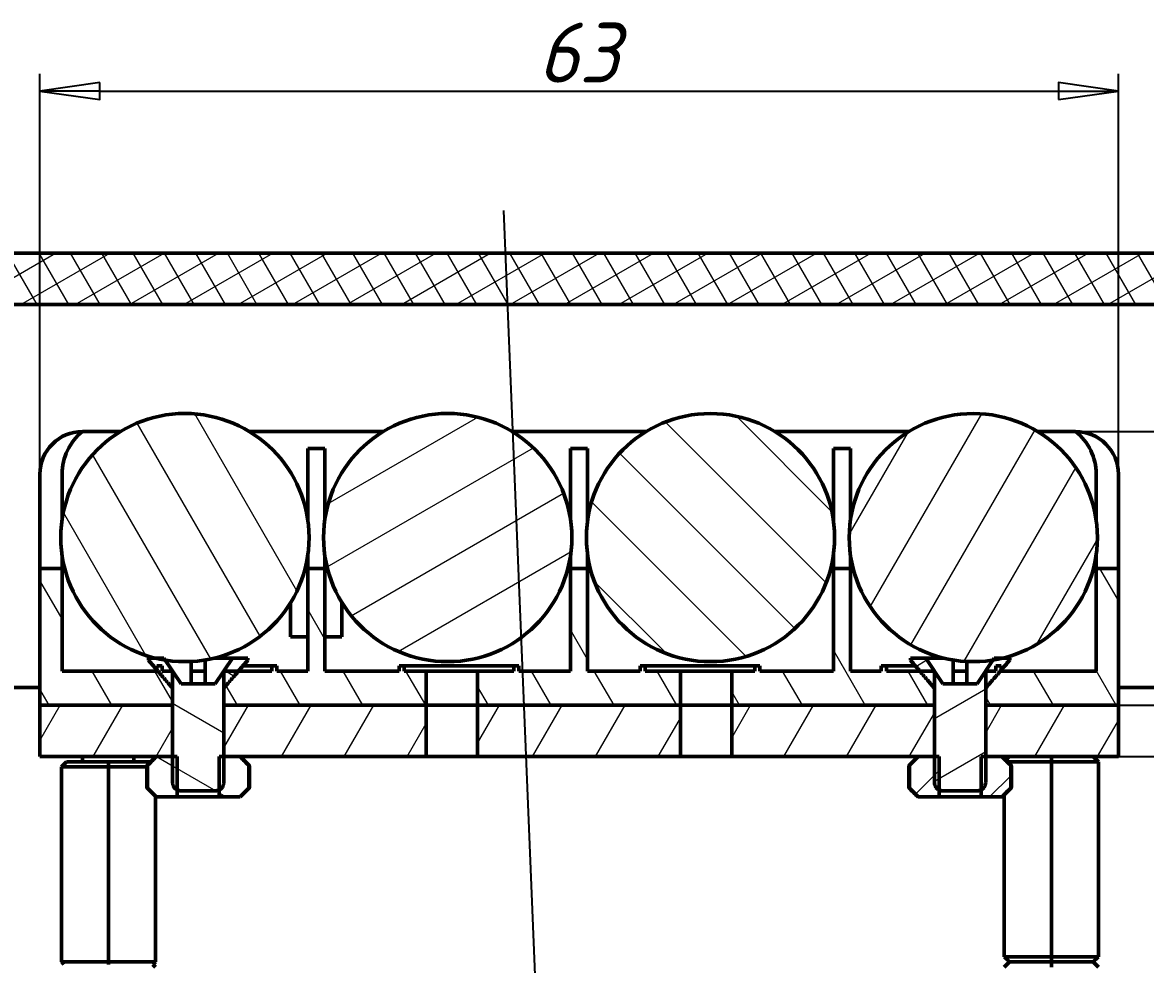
# Model space of a CAD drawing. Header units: millimetres. Extents: x 0 to 841, y 0 to 594.
# Drawn here: x 177.8 to 243.4, y 449 to 504 of the extents above; entities that cross this region are included whole.
import ezdxf

# ---------------------------------------------------------------- set-up
doc = ezdxf.new("R2010")
doc.units = ezdxf.units.MM
for name, color, linetype, lineweight in [('Видимый контур (ГОСТ)', 7, 'Continuous', 50), ('Осевая линия (ГОСТ)', 7, 'Continuous', 25), ('Размер (ГОСТ)', 7, 'Continuous', 25), ('Штриховка (ГОСТ)', 7, 'Continuous', 18)]:
    doc.layers.add(name, color=color, linetype=linetype, lineweight=lineweight)
doc.styles.add('Обычный текст (ГОСТ)', font='GOST Common Italic.ttf')
doc.dimstyles.new('Обычный (ГОСТ)', dxfattribs={"dimtxt": 3.5, "dimasz": 3.5, "dimexe": 1, "dimexo": 0, "dimgap": 0.5, "dimtad": 1, "dimrnd": 1e-08, "dimtxsty": 'Обычный текст (ГОСТ)', "dimblk": 'Filled-1', "dimcen": 0.09, "dimdle": 15, "dimclrd": 256, "dimclre": 256, "dimclrt": 256, "dimazin": 2, "dimtfac": 0.714286, "dimtdec": 3, "dimtmove": 0, "dimatfit": 3, "dimfxl": 1, "dimtolj": 1, "dimlwd": 25, "dimlwe": 25, "dimarcsym": 0})
pattern_1 = [(150.00025, (0, 0), (-1.587488, -2.749637), [])]
pattern_2 = [(60, (0, 0), (-2.74963, 1.587501), [])]
pattern_3 = [(120.0002, (0, 0), (-2.749626, -1.587508), [])]
pattern_4 = [(30, (0, 0), (-1.587501, 2.74963), [])]

# ---------------------------------------------------------------- blocks, each defined once
blk = doc.blocks.new('Filled-1')
at = {"color": 0}
for p, q in [((0, 0), (-1, 0.143)), ((-1, 0.143), (-1, -0.143)), ((-1, 0), (0, 0)), ((-1, -0.143), (0, 0))]:
    blk.add_line(p, q, dxfattribs=at)
at = {"color": 0, "flags": 128}
blk.add_lwpolyline([(-1, -0.143), (0, 0), (-1, 0.143), (-1, -0.143)], dxfattribs=at)
at = {"color": 0}
blk.add_solid([(-1, -0.143), (0, 0), (-1, 0.143), (-1, -0.143)], dxfattribs=at)
blk = doc.blocks.new('*D16')
at = {"layer": 'Defpoints', "color": 0, "linetype": 'Continuous', "transparency": 16777216}
for p in [(241.777, 461.107), (239.308, 437.107), (317.75, 437.107)]:
    blk.add_point(p, dxfattribs=at)
at = {"layer": 'Размер (ГОСТ)', "linetype": 'Continuous', "lineweight": 25, "transparency": 16777216}
for p, q in [((241.777, 461.107), (318.75, 461.107)), ((317.75, 457.607), (317.75, 440.607)), ((239.308, 437.107), (318.75, 437.107))]:
    blk.add_line(p, q, dxfattribs=at)
at = {"layer": 'Размер (ГОСТ)', "linetype": 'Continuous', "lineweight": 25, "transparency": 16777216, "xscale": 3.5, "yscale": 3.5, "zscale": 3.5}
for p, rotation in [((317.75, 461.107), 90), ((317.75, 437.107), 270)]:
    blk.add_blockref('Filled-1', p, dxfattribs=dict(at, rotation=rotation))
at = {"layer": 'Размер (ГОСТ)', "linetype": 'Continuous', "lineweight": 25, "transparency": 16777216, "insert": (313.75, 446.663), "char_height": 3.5, "attachment_point": 1, "rotation": 90, "style": 'Обычный текст (ГОСТ)'}
blk.add_mtext('\\A1;24', dxfattribs=at)
blk = doc.blocks.new('*D17')
at = {"layer": 'Defpoints', "color": 0, "linetype": 'Continuous', "transparency": 16777216}
for p in [(239.277, 480.107), (317.75, 480.107), (241.777, 464.107)]:
    blk.add_point(p, dxfattribs=at)
at = {"layer": 'Размер (ГОСТ)', "linetype": 'Continuous', "lineweight": 25, "transparency": 16777216}
for p, q in [((239.277, 480.107), (318.75, 480.107)), ((317.75, 467.607), (317.75, 476.607)), ((241.777, 464.107), (318.75, 464.107))]:
    blk.add_line(p, q, dxfattribs=at)
at = {"layer": 'Размер (ГОСТ)', "linetype": 'Continuous', "lineweight": 25, "transparency": 16777216, "xscale": 3.5, "yscale": 3.5, "zscale": 3.5}
for p, rotation in [((317.75, 480.107), 90), ((317.75, 464.107), 270)]:
    blk.add_blockref('Filled-1', p, dxfattribs=dict(at, rotation=rotation))
at = {"layer": 'Размер (ГОСТ)', "linetype": 'Continuous', "lineweight": 25, "transparency": 16777216, "insert": (313.75, 470.386), "char_height": 3.5, "attachment_point": 1, "rotation": 90, "style": 'Обычный текст (ГОСТ)'}
blk.add_mtext('\\A1;16', dxfattribs=at)
blk = doc.blocks.new('*D18')
at = {"layer": 'Defpoints', "color": 0, "linetype": 'Continuous', "transparency": 16777216}
for p in [(241.777, 464.107), (241.777, 461.107), (317.75, 461.107)]:
    blk.add_point(p, dxfattribs=at)
at = {"layer": 'Размер (ГОСТ)', "linetype": 'Continuous', "lineweight": 25, "transparency": 16777216}
for p, q in [((317.75, 467.607), (317.75, 471.107)), ((241.777, 464.107), (318.75, 464.107)), ((317.75, 464.107), (317.75, 461.107)), ((241.777, 461.107), (318.75, 461.107)), ((317.75, 457.607), (317.75, 454.107))]:
    blk.add_line(p, q, dxfattribs=at)
at = {"layer": 'Размер (ГОСТ)', "linetype": 'Continuous', "lineweight": 25, "transparency": 16777216, "xscale": 3.5, "yscale": 3.5, "zscale": 3.5}
for p, rotation in [((317.75, 464.107), 270), ((317.75, 461.107), 90)]:
    blk.add_blockref('Filled-1', p, dxfattribs=dict(at, rotation=rotation))
at = {"layer": 'Размер (ГОСТ)', "linetype": 'Continuous', "lineweight": 25, "transparency": 16777216, "insert": (313.75, 461.366), "char_height": 3.5, "attachment_point": 1, "rotation": 90, "style": 'Обычный текст (ГОСТ)'}
blk.add_mtext('\\A1;3', dxfattribs=at)
blk = doc.blocks.new('*D19')
at = {"layer": 'Defpoints', "color": 0, "linetype": 'Continuous', "transparency": 16777216}
for p in [(241.777, 499.998), (178.777, 477.607), (241.777, 477.607)]:
    blk.add_point(p, dxfattribs=at)
at = {"layer": 'Размер (ГОСТ)', "linetype": 'Continuous', "lineweight": 25, "transparency": 16777216}
for p, q in [((178.777, 477.607), (178.777, 500.998)), ((241.777, 477.607), (241.777, 500.998)), ((182.277, 499.998), (238.277, 499.998))]:
    blk.add_line(p, q, dxfattribs=at)
at = {"layer": 'Размер (ГОСТ)', "linetype": 'Continuous', "lineweight": 25, "transparency": 16777216, "xscale": 3.5, "yscale": 3.5, "zscale": 3.5, "rotation": 180}
blk.add_blockref('Filled-1', (178.777, 499.998), dxfattribs=at)
at = {"layer": 'Размер (ГОСТ)', "linetype": 'Continuous', "lineweight": 25, "transparency": 16777216, "xscale": 3.5, "yscale": 3.5, "zscale": 3.5}
blk.add_blockref('Filled-1', (241.777, 499.998), dxfattribs=at)
at = {"layer": 'Размер (ГОСТ)', "linetype": 'Continuous', "lineweight": 25, "transparency": 16777216, "insert": (207.848, 503.998), "char_height": 3.5, "attachment_point": 1, "style": 'Обычный текст (ГОСТ)'}
blk.add_mtext('\\A1;63', dxfattribs=at)

msp = doc.modelspace()

# ---------------------------------------------------------------- hatches: boundary and pattern name
at = {"layer": 'Штриховка (ГОСТ)'}
h = msp.add_hatch(dxfattribs=at)
h.set_pattern_fill('ANSI31', color=256, scale=12.7, angle=75.00018, style=0, double=1)
h.set_pattern_definition([(120.00018, (0, 0), (-1.374813, -0.793754), [])])
edge = h.paths.add_edge_path()
edge.add_line((261.634, 487.528), (261.634, 490.528))
edge.add_line((261.634, 490.528), (150.297, 490.528))
edge.add_ellipse((150.297, 485.528), major_axis=(0, 5), ratio=1, start_angle=0, end_angle=90)
edge.add_line((145.297, 485.528), (145.297, 463.638))
edge.add_line((145.297, 463.638), (145.297, 463.528))
edge.add_line((145.297, 463.528), (146.797, 463.528))
edge.add_line((146.797, 463.528), (146.797, 465.028))
edge.add_line((146.797, 465.028), (148.236, 465.028))
edge.add_line((148.236, 465.028), (148.297, 465.028))
edge.add_line((148.297, 465.028), (148.297, 487.528))
edge.add_line((148.297, 487.528), (261.634, 487.528))
edge = h.paths.add_edge_path()
edge.add_line((269.797, 490.528), (270.297, 490.528))
edge.add_ellipse((270.297, 485.528), major_axis=(5, 0), ratio=1, start_angle=86.02297, end_angle=90, ccw=False)
edge.add_ellipse((270.297, 485.528), major_axis=(4.988, -0.347), ratio=1, start_angle=3.97703, end_angle=90, ccw=False)
edge.add_line((275.297, 485.528), (275.297, 463.528))
edge.add_line((275.297, 463.528), (275.234, 463.528))
edge.add_line((275.234, 463.528), (273.797, 463.528))
edge.add_line((273.797, 463.528), (273.797, 463.638))
edge.add_line((273.797, 463.638), (273.797, 465.028))
edge.add_line((273.797, 465.028), (273.734, 465.028))
edge.add_line((273.734, 465.028), (271.797, 465.028))
edge.add_line((271.797, 465.028), (271.797, 465.138))
edge.add_line((271.797, 465.138), (271.797, 487.528))
edge.add_line((271.797, 487.528), (270.795, 487.528))
edge.add_line((270.795, 487.528), (269.802, 487.528))
edge.add_line((269.802, 487.528), (269.797, 487.528))
edge.add_line((269.797, 487.528), (269.797, 489.528))
edge.add_line((269.797, 489.528), (269.797, 490.528))
edge.add_line((269.797, 490.528), (269.797, 490.528))
edge.add_line((269.797, 490.528), (269.797, 490.528))
h.paths.add_polyline_path([(261.634, 487.528), (261.634, 490.528), (265.94, 490.528), (266.797, 490.528), (266.797, 490.528), (266.797, 490.528), (266.797, 489.528), (266.797, 487.528), (266.667, 487.528), (265.674, 487.528), (264.797, 487.528), (264.797, 465.028), (264.734, 465.028), (263.297, 465.028), (263.297, 465.138), (263.297, 487.528)])
h = msp.add_hatch(dxfattribs=at)
h.set_pattern_fill('ANSI31', color=256, scale=12.7, angle=165.00018, style=0, double=1)
h.set_pattern_definition([(210.00018, (0, 0), (0.793754, -1.374813), [])])
edge = h.paths.add_edge_path()
edge.add_line((261.634, 487.528), (261.634, 490.528))
edge.add_line((261.634, 490.528), (150.297, 490.528))
edge.add_ellipse((150.297, 485.528), major_axis=(0, 5), ratio=1, start_angle=0, end_angle=90)
edge.add_line((145.297, 485.528), (145.297, 463.638))
edge.add_line((145.297, 463.638), (145.297, 463.528))
edge.add_line((145.297, 463.528), (146.797, 463.528))
edge.add_line((146.797, 463.528), (146.797, 465.028))
edge.add_line((146.797, 465.028), (148.236, 465.028))
edge.add_line((148.236, 465.028), (148.297, 465.028))
edge.add_line((148.297, 465.028), (148.297, 487.528))
edge.add_line((148.297, 487.528), (261.634, 487.528))
edge = h.paths.add_edge_path()
edge.add_line((269.797, 490.528), (270.297, 490.528))
edge.add_ellipse((270.297, 485.528), major_axis=(5, 0), ratio=1, start_angle=86.02297, end_angle=90, ccw=False)
edge.add_ellipse((270.297, 485.528), major_axis=(4.988, -0.347), ratio=1, start_angle=3.97703, end_angle=90, ccw=False)
edge.add_line((275.297, 485.528), (275.297, 463.528))
edge.add_line((275.297, 463.528), (275.234, 463.528))
edge.add_line((275.234, 463.528), (273.797, 463.528))
edge.add_line((273.797, 463.528), (273.797, 463.638))
edge.add_line((273.797, 463.638), (273.797, 465.028))
edge.add_line((273.797, 465.028), (273.734, 465.028))
edge.add_line((273.734, 465.028), (271.797, 465.028))
edge.add_line((271.797, 465.028), (271.797, 465.138))
edge.add_line((271.797, 465.138), (271.797, 487.528))
edge.add_line((271.797, 487.528), (270.795, 487.528))
edge.add_line((270.795, 487.528), (269.802, 487.528))
edge.add_line((269.802, 487.528), (269.797, 487.528))
edge.add_line((269.797, 487.528), (269.797, 489.528))
edge.add_line((269.797, 489.528), (269.797, 490.528))
edge.add_line((269.797, 490.528), (269.797, 490.528))
edge.add_line((269.797, 490.528), (269.797, 490.528))
h.paths.add_polyline_path([(261.634, 487.528), (261.634, 490.528), (265.94, 490.528), (266.797, 490.528), (266.797, 490.528), (266.797, 490.528), (266.797, 489.528), (266.797, 487.528), (266.667, 487.528), (265.674, 487.528), (264.797, 487.528), (264.797, 465.028), (264.734, 465.028), (263.297, 465.028), (263.297, 465.138), (263.297, 487.528)])
h = msp.add_hatch(dxfattribs=at)
h.set_pattern_fill('ANSI31', color=256, scale=25.4, angle=75.00018, style=0)
h.set_pattern_definition(pattern_3)
edge = h.paths.add_edge_path()
edge.add_ellipse((187.252, 473.907), major_axis=(-7.05, 1.693), ratio=1, start_angle=103.50569, end_angle=450)
edge.add_ellipse((187.252, 473.907), major_axis=(-1.153, -7.158), ratio=1, start_angle=355.64255, end_angle=360)
edge.add_ellipse((187.252, 473.907), major_axis=(-7.25, 0), ratio=1, start_angle=80.85176, end_angle=90)
h = msp.add_hatch(dxfattribs=at)
h.set_pattern_fill('ANSI31', color=256, scale=25.4, angle=-14.99998, style=0)
h.set_pattern_definition(pattern_4)
edge = h.paths.add_edge_path()
edge.add_ellipse((202.602, 473.907), major_axis=(0, 7.25), ratio=1, start_angle=0, end_angle=360)
h = msp.add_hatch(dxfattribs=at)
h.set_pattern_fill('ANSI31', color=256, scale=25.4, angle=90.00021, style=0)
h.set_pattern_definition([(135.0002, (0, 0), (-2.245056, -2.245072), [])])
edge = h.paths.add_edge_path()
edge.add_ellipse((217.952, 473.907), major_axis=(0, -7.25), ratio=1, start_angle=0, end_angle=360)
h = msp.add_hatch(dxfattribs=at)
h.set_pattern_fill('ANSI31', color=256, scale=25.4, angle=14.99998, style=0)
h.set_pattern_definition(pattern_2)
edge = h.paths.add_edge_path()
edge.add_ellipse((233.302, 473.907), major_axis=(-7.158, -1.153), ratio=1, start_angle=260.85176, end_angle=450)
edge.add_ellipse((233.302, 473.907), major_axis=(-7.05, -1.693), ratio=1, start_angle=85.64255, end_angle=90)
edge.add_ellipse((233.302, 473.907), major_axis=(7.25, 0), ratio=1, start_angle=283.50569, end_angle=450)
h = msp.add_hatch(dxfattribs=at)
h.set_pattern_fill('ANSI31', color=256, scale=25.4, angle=75.00018, style=0)
h.set_pattern_definition(pattern_3)
h.paths.add_polyline_path([(234.928, 466.107), (240.477, 466.107), (240.477, 472.107), (241.777, 472.107), (241.777, 464.107), (234.025, 464.107), (234.025, 464.107), (234.025, 465.107), (234.025, 466.104), (234.025, 466.107), (234.027, 466.107), (234.628, 466.107), (234.628, 466.407), (234.928, 466.407), (234.928, 466.159)])
h.paths.add_polyline_path([(180.077, 466.107), (185.622, 466.107), (185.622, 466.163), (185.622, 466.407), (185.922, 466.407), (185.922, 466.107), (186.527, 466.107), (186.529, 466.107), (186.529, 466.104), (186.529, 465.107), (186.529, 464.107), (183.377, 464.107), (182.177, 464.107), (178.777, 464.107), (178.777, 464.107), (178.777, 472.107), (180.077, 472.107)])
h.paths.add_polyline_path([(194.427, 472.107), (195.427, 472.107), (195.427, 466.107), (199.763, 466.107), (199.763, 466.407), (200.063, 466.407), (200.063, 466.107), (201.35, 466.107), (201.35, 464.107), (189.525, 464.107), (189.525, 465.107), (189.525, 466.104), (189.525, 466.107), (189.527, 466.107), (190.383, 466.107), (192.322, 466.107), (192.322, 466.407), (192.622, 466.407), (192.622, 466.107), (194.427, 466.107)])
h.paths.add_polyline_path([(210.777, 472.107), (210.777, 466.107), (213.835, 466.107), (213.835, 466.407), (214.135, 466.407), (214.135, 466.107), (216.195, 466.107), (216.195, 464.107), (204.347, 464.107), (204.347, 464.107), (204.347, 466.107), (206.463, 466.107), (206.463, 466.407), (206.763, 466.407), (206.763, 466.107), (209.777, 466.107), (209.777, 472.107)])
h.paths.add_polyline_path([(220.835, 466.107), (225.127, 466.107), (225.127, 472.107), (226.127, 472.107), (226.127, 466.107), (227.928, 466.107), (227.928, 466.407), (228.228, 466.407), (228.228, 466.107), (230.171, 466.107), (231.027, 466.107), (231.029, 466.107), (231.029, 466.104), (231.029, 465.107), (231.029, 464.107), (219.192, 464.107), (219.192, 464.107), (219.192, 466.107), (220.535, 466.107), (220.535, 466.407), (220.835, 466.407)])
h = msp.add_hatch(dxfattribs=at)
h.set_pattern_fill('ANSI31', color=256, scale=25.4, angle=105.00025, style=0)
h.set_pattern_definition(pattern_1)
edge = h.paths.add_edge_path()
edge.add_line((189.024, 459.107), (187.03, 459.107))
edge.add_spline(control_points=[(187.03, 459.107), (186.968, 459.107), (186.895, 459.121), (186.825, 459.15), (186.812, 459.156), (186.8, 459.163)], knot_values=[-0.074116, -0.074116, -0.074116, -0.074116, -0.05555, -0.05555, -0.051489, -0.051489, -0.051489, -0.051489], degree=3, periodic=0)
edge.add_spline(control_points=[(186.8, 459.163), (186.754, 459.186), (186.709, 459.219), (186.632, 459.297), (186.59, 459.358), (186.543, 459.472), (186.529, 459.545), (186.529, 459.607)], knot_values=[-0.051489, -0.051489, -0.051489, -0.051489, -0.037017, -0.037017, -0.018503, -0.018503, 0, 0, 0, 0], degree=3, periodic=0)
edge.add_line((186.529, 459.607), (186.529, 461.107))
edge.add_line((186.529, 461.107), (186.529, 464.107))
edge.add_line((186.529, 464.107), (186.529, 465.107))
edge.add_spline(control_points=[(186.529, 465.107), (186.181, 465.512), (185.622, 466.163)], knot_values=[0, 0, 0, 0.154566, 0.154566, 0.154566], weights=[1, 1.039429, 1.022213], degree=2, periodic=0)
edge.add_line((185.622, 466.163), (185.128, 466.74))
edge.add_line((185.128, 466.74), (185.128, 466.857))
edge.add_line((185.128, 466.857), (185.559, 466.857))
edge.add_line((185.559, 466.857), (186.027, 466.857))
edge.add_line((186.027, 466.857), (186.099, 466.748))
edge.add_line((186.099, 466.748), (186.527, 466.107))
edge.add_line((186.527, 466.107), (186.529, 466.104))
edge.add_line((186.529, 466.104), (187.027, 465.357))
edge.add_line((187.027, 465.357), (189.027, 465.357))
edge.add_line((189.027, 465.357), (189.525, 466.104))
edge.add_line((189.525, 466.104), (189.527, 466.107))
edge.add_line((189.527, 466.107), (190.027, 466.857))
edge.add_line((190.027, 466.857), (190.926, 466.857))
edge.add_line((190.926, 466.857), (190.926, 466.74))
edge.add_line((190.926, 466.74), (190.383, 466.107))
edge.add_spline(control_points=[(190.383, 466.107), (189.859, 465.495), (189.525, 465.107)], knot_values=[0.067321, 0.067321, 0.067321, 0.215177, 0.215177, 0.215177], weights=[1.023601, 1.037717, 1], degree=2, periodic=0)
edge.add_line((189.525, 465.107), (189.525, 464.107))
edge.add_line((189.525, 464.107), (189.525, 461.107))
edge.add_line((189.525, 461.107), (189.525, 459.607))
edge.add_spline(control_points=[(189.525, 459.607), (189.525, 459.545), (189.511, 459.472), (189.464, 459.358), (189.422, 459.297), (189.345, 459.219), (189.3, 459.186), (189.254, 459.163)], knot_values=[0, 0, 0, 0, 0.018503, 0.018503, 0.037017, 0.037017, 0.051489, 0.051489, 0.051489, 0.051489], degree=3, periodic=0)
edge.add_spline(control_points=[(189.254, 459.163), (189.242, 459.156), (189.229, 459.15), (189.159, 459.121), (189.086, 459.107), (189.024, 459.107)], knot_values=[0.051489, 0.051489, 0.051489, 0.051489, 0.05555, 0.05555, 0.074116, 0.074116, 0.074116, 0.074116], degree=3, periodic=0)
h = msp.add_hatch(dxfattribs=at)
h.set_pattern_fill('ANSI31', color=256, scale=25.4, angle=-14.99998, style=0)
h.set_pattern_definition(pattern_4)
edge = h.paths.add_edge_path()
edge.add_line((233.524, 459.107), (231.53, 459.107))
edge.add_spline(control_points=[(231.53, 459.107), (231.468, 459.107), (231.395, 459.121), (231.325, 459.15), (231.312, 459.156), (231.3, 459.163)], knot_values=[-0.074116, -0.074116, -0.074116, -0.074116, -0.05555, -0.05555, -0.051502, -0.051502, -0.051502, -0.051502], degree=3, periodic=0)
edge.add_spline(control_points=[(231.3, 459.163), (231.254, 459.186), (231.209, 459.219), (231.131, 459.297), (231.09, 459.358), (231.043, 459.472), (231.029, 459.545), (231.029, 459.607)], knot_values=[-0.051502, -0.051502, -0.051502, -0.051502, -0.037017, -0.037017, -0.018503, -0.018503, 0, 0, 0, 0], degree=3, periodic=0)
edge.add_line((231.029, 459.607), (231.029, 461.107))
edge.add_line((231.029, 461.107), (231.029, 464.107))
edge.add_line((231.029, 464.107), (231.029, 465.107))
edge.add_spline(control_points=[(231.029, 465.107), (230.695, 465.495), (230.171, 466.107)], knot_values=[0, 0, 0, 0.147856, 0.147856, 0.147856], weights=[1, 1.037717, 1.023601], degree=2, periodic=0)
edge.add_line((230.171, 466.107), (229.628, 466.74))
edge.add_line((229.628, 466.74), (229.628, 466.857))
edge.add_line((229.628, 466.857), (230.527, 466.857))
edge.add_line((230.527, 466.857), (231.027, 466.107))
edge.add_line((231.027, 466.107), (231.029, 466.104))
edge.add_line((231.029, 466.104), (231.527, 465.357))
edge.add_line((231.527, 465.357), (233.527, 465.357))
edge.add_line((233.527, 465.357), (234.021, 466.097))
edge.add_line((234.021, 466.097), (234.023, 466.101))
edge.add_line((234.023, 466.101), (234.455, 466.748))
edge.add_line((234.455, 466.748), (234.527, 466.857))
edge.add_line((234.527, 466.857), (234.995, 466.857))
edge.add_line((234.995, 466.857), (235.426, 466.857))
edge.add_line((235.426, 466.857), (235.426, 466.74))
edge.add_line((235.426, 466.74), (234.928, 466.159))
edge.add_spline(control_points=[(234.928, 466.159), (234.372, 465.511), (234.025, 465.107)], knot_values=[0.061157, 0.061157, 0.061157, 0.215177, 0.215177, 0.215177], weights=[1.022333, 1.03929, 1], degree=2, periodic=0)
edge.add_line((234.025, 465.107), (234.025, 464.107))
edge.add_line((234.025, 464.107), (234.025, 461.107))
edge.add_line((234.025, 461.107), (234.025, 459.607))
edge.add_spline(control_points=[(234.025, 459.607), (234.025, 459.545), (234.011, 459.472), (233.963, 459.358), (233.922, 459.297), (233.845, 459.219), (233.8, 459.187), (233.754, 459.163)], knot_values=[0, 0, 0, 0, 0.018503, 0.018503, 0.037017, 0.037017, 0.051475, 0.051475, 0.051475, 0.051475], degree=3, periodic=0)
edge.add_spline(control_points=[(233.754, 459.163), (233.742, 459.156), (233.729, 459.15), (233.659, 459.121), (233.586, 459.107), (233.524, 459.107)], knot_values=[0.051475, 0.051475, 0.051475, 0.051475, 0.05555, 0.05555, 0.074116, 0.074116, 0.074116, 0.074116], degree=3, periodic=0)
h = msp.add_hatch(dxfattribs=at)
h.set_pattern_fill('ANSI31', color=256, scale=25.4, angle=14.99998, style=0)
h.set_pattern_definition(pattern_2)
h.paths.add_polyline_path([(201.35, 464.107), (201.35, 461.107), (190.479, 461.107), (189.525, 461.107), (189.525, 464.107), (201.35, 464.107)])
h.paths.add_polyline_path([(216.195, 464.107), (216.195, 461.107), (204.347, 461.107), (204.347, 464.107), (216.195, 464.107)])
h.paths.add_polyline_path([(231.029, 464.107), (231.029, 461.107), (231.029, 461.107), (230.075, 461.107), (219.192, 461.107), (219.192, 464.107), (231.029, 464.107)])
h.paths.add_polyline_path([(241.777, 464.107), (241.777, 461.107), (234.979, 461.107), (234.025, 461.107), (234.025, 464.107), (241.777, 464.107)])
h.paths.add_polyline_path([(178.777, 461.107), (178.777, 464.107), (182.177, 464.107), (183.377, 464.107), (186.529, 464.107), (186.529, 461.107), (185.575, 461.107)])
h = msp.add_hatch(dxfattribs=at)
h.set_pattern_fill('ANSI31', color=256, scale=25.4, angle=105.00025, style=0)
h.set_pattern_definition(pattern_1)
h.paths.add_polyline_path([(186.8, 458.757), (185.575, 458.757), (185.069, 459.263), (185.069, 460.601), (185.575, 461.107), (186.529, 461.107), (186.8, 461.107), (186.8, 459.607), (186.8, 459.162)])
h.paths.add_polyline_path([(190.985, 459.263), (190.479, 458.757), (189.254, 458.757), (189.254, 459.162), (189.254, 459.607), (189.254, 461.107), (189.525, 461.107), (190.479, 461.107), (190.985, 460.601)])
h = msp.add_hatch(dxfattribs=at)
h.set_pattern_fill('ANSI31', color=256, scale=25.4, style=0)
h.set_pattern_definition([(45, (0, 0), (-2.245064, 2.245064), [])])
h.paths.add_polyline_path([(234.025, 461.107), (234.979, 461.107), (235.485, 460.601), (235.485, 459.263), (234.979, 458.757), (233.754, 458.757), (233.754, 459.162), (233.754, 459.607), (233.754, 461.107), (234.025, 461.107)])
h.paths.add_polyline_path([(229.569, 460.601), (230.075, 461.107), (231.029, 461.107), (231.029, 461.107), (231.3, 461.107), (231.3, 459.607), (231.3, 459.162), (231.3, 458.757), (230.075, 458.757), (229.569, 459.263)])

# ---------------------------------------------------------------- linework, layer by layer
at = {"layer": 'Видимый контур (ГОСТ)'}
for p, q in [((150.297, 490.528), (261.634, 490.528)), ((261.634, 487.528), (148.297, 487.528)), ((183.493, 480.107), (181.277, 480.107)), ((198.843, 480.107), (191.011, 480.107)), ((214.193, 480.107), (206.361, 480.107)), ((229.543, 480.107), (221.711, 480.107)), ((239.277, 480.107), (237.061, 480.107)), ((194.427, 474.95), (194.427, 479.107)), ((194.427, 479.107), (195.427, 479.107)), ((195.427, 479.107), (195.427, 474.95)), ((209.777, 474.95), (209.777, 479.107)), ((209.777, 479.107), (210.777, 479.107)), ((210.777, 479.107), (210.777, 474.95)), ((225.127, 479.107), (226.127, 479.107)), ((225.127, 474.95), (225.127, 479.107)), ((226.127, 479.107), (226.127, 474.95)), ((178.777, 472.107), (178.777, 477.607)), ((180.077, 474.95), (180.077, 477.62)), ((240.477, 474.95), (240.477, 477.62)), ((241.777, 477.607), (241.777, 472.107)), ((194.402, 475.107), (194.427, 475.107)), ((195.427, 475.107), (195.451, 475.107)), ((180.077, 472.107), (180.077, 472.863)), ((194.427, 472.107), (194.427, 472.863)), ((195.427, 472.863), (195.427, 472.107)), ((209.777, 472.107), (209.777, 472.863)), ((210.777, 472.863), (210.777, 472.107)), ((225.127, 472.107), (225.127, 472.863)), ((226.127, 472.863), (226.127, 472.107)), ((240.477, 472.107), (240.477, 472.863)), ((178.777, 472.107), (180.077, 472.107)), ((178.777, 464.107), (178.777, 472.107)), ((180.077, 472.107), (180.077, 466.107)), ((194.427, 472.107), (195.427, 472.107)), ((194.427, 466.107), (194.427, 472.107)), ((195.427, 472.107), (195.427, 466.107)), ((209.777, 472.107), (210.777, 472.107)), ((209.777, 466.107), (209.777, 472.107)), ((210.777, 472.107), (210.777, 466.107)), ((225.127, 472.107), (226.127, 472.107)), ((225.127, 466.107), (225.127, 472.107)), ((226.127, 472.107), (226.127, 466.107)), ((240.477, 472.107), (241.777, 472.107)), ((240.477, 466.107), (240.477, 472.107)), ((241.777, 472.107), (241.777, 464.107)), ((193.427, 468.107), (193.427, 470.107)), ((196.427, 470.107), (196.427, 468.107)), ((194.427, 468.107), (193.427, 468.107)), ((196.427, 468.107), (195.427, 468.107)), ((185.128, 466.857), (185.127, 466.857)), ((185.127, 466.857), (185.127, 466.74)), ((185.127, 466.74), (185.128, 466.74)), ((185.622, 466.162), (185.127, 466.74)), ((185.128, 466.857), (186.027, 466.857)), ((185.128, 466.74), (185.128, 466.857)), ((186.027, 466.857), (187.027, 465.357)), ((187.627, 465.357), (187.627, 466.666)), ((188.427, 466.752), (188.427, 465.357)), ((188.945, 466.857), (190.027, 466.857)), ((189.027, 465.357), (190.027, 466.857)), ((190.027, 466.857), (190.926, 466.857)), ((190.384, 466.107), (190.927, 466.74)), ((190.926, 466.857), (190.926, 466.74)), ((190.927, 466.857), (190.926, 466.857)), ((190.926, 466.74), (190.927, 466.74)), ((190.927, 466.857), (190.927, 466.74)), ((229.628, 466.857), (229.627, 466.857)), ((229.627, 466.857), (229.627, 466.74)), ((229.627, 466.74), (229.628, 466.74)), ((230.17, 466.107), (229.627, 466.74)), ((229.628, 466.857), (230.527, 466.857)), ((229.628, 466.74), (229.628, 466.857)), ((230.527, 466.857), (231.527, 465.357)), ((230.527, 466.857), (231.609, 466.857)), ((232.127, 465.357), (232.127, 466.752)), ((232.927, 466.666), (232.927, 465.357)), ((233.527, 465.357), (234.527, 466.857)), ((234.527, 466.857), (235.426, 466.857)), ((234.928, 466.157), (235.427, 466.74)), ((235.426, 466.857), (235.426, 466.74)), ((235.427, 466.857), (235.426, 466.857)), ((235.426, 466.74), (235.427, 466.74)), ((235.427, 466.857), (235.427, 466.74)), ((180.077, 466.107), (185.622, 466.107)), ((185.622, 466.407), (185.922, 466.407)), ((185.622, 466.107), (185.622, 466.407)), ((185.922, 466.407), (185.922, 466.107)), ((185.922, 466.107), (186.529, 466.107)), ((186.529, 466.107), (186.529, 464.107)), ((186.529, 466.107), (186.581, 466.107)), ((187.627, 466.107), (188.427, 466.107)), ((189.473, 466.107), (189.525, 466.107)), ((189.525, 466.107), (192.322, 466.107)), ((189.525, 464.107), (189.525, 466.107)), ((190.641, 466.407), (192.322, 466.407)), ((192.322, 466.407), (192.622, 466.407)), ((192.322, 466.107), (192.322, 466.407)), ((192.622, 466.407), (192.622, 466.107)), ((192.622, 466.107), (194.427, 466.107)), ((195.427, 466.107), (199.763, 466.107)), ((199.763, 466.407), (200.063, 466.407)), ((199.763, 466.107), (199.763, 466.407)), ((200.063, 466.407), (200.063, 466.107)), ((200.063, 466.407), (206.463, 466.407)), ((200.063, 466.107), (201.35, 466.107)), ((201.35, 466.107), (201.35, 464.107)), ((201.35, 466.107), (204.347, 466.107)), ((204.347, 466.107), (206.463, 466.107)), ((204.347, 464.107), (204.347, 466.107)), ((206.463, 466.407), (206.763, 466.407)), ((206.463, 466.107), (206.463, 466.407)), ((206.763, 466.407), (206.763, 466.107)), ((206.763, 466.107), (209.777, 466.107)), ((210.777, 466.107), (213.835, 466.107)), ((213.835, 466.407), (214.135, 466.407)), ((213.835, 466.107), (213.835, 466.407)), ((214.135, 466.407), (214.135, 466.107)), ((214.135, 466.407), (220.535, 466.407)), ((214.135, 466.107), (216.195, 466.107)), ((216.195, 466.107), (216.195, 464.107)), ((216.195, 466.107), (219.192, 466.107)), ((219.192, 466.107), (220.535, 466.107)), ((219.192, 464.107), (219.192, 466.107)), ((220.535, 466.407), (220.835, 466.407)), ((220.535, 466.107), (220.535, 466.407)), ((220.835, 466.407), (220.835, 466.107)), ((220.835, 466.107), (225.127, 466.107)), ((226.127, 466.107), (227.928, 466.107)), ((227.928, 466.407), (228.228, 466.407)), ((227.928, 466.107), (227.928, 466.407)), ((228.228, 466.407), (228.228, 466.107)), ((228.228, 466.407), (229.913, 466.407)), ((228.228, 466.107), (231.029, 466.107)), ((231.029, 466.107), (231.029, 464.107)), ((231.029, 466.107), (231.081, 466.107)), ((232.127, 466.107), (232.927, 466.107)), ((233.973, 466.107), (234.025, 466.107)), ((234.025, 466.107), (234.628, 466.107)), ((234.025, 464.107), (234.025, 466.107)), ((234.628, 466.407), (234.928, 466.407)), ((234.628, 466.107), (234.628, 466.407)), ((234.928, 466.407), (234.928, 466.107)), ((234.928, 466.107), (240.477, 466.107)), ((157.297, 465.138), (178.777, 465.138)), ((186.529, 459.607), (186.529, 465.107)), ((187.027, 465.357), (189.027, 465.357)), ((189.525, 465.107), (189.525, 459.607)), ((231.029, 459.607), (231.029, 465.107)), ((231.527, 465.357), (233.527, 465.357)), ((234.025, 465.107), (234.025, 459.607)), ((241.777, 465.138), (263.234, 465.138)), ((178.777, 461.107), (178.777, 464.107)), ((178.777, 464.107), (186.529, 464.107)), ((186.529, 464.107), (178.777, 464.107)), ((186.529, 464.107), (186.529, 461.107)), ((189.525, 464.107), (201.35, 464.107)), ((189.525, 461.107), (189.525, 464.107)), ((201.35, 464.107), (189.525, 464.107)), ((201.35, 464.107), (201.35, 461.107)), ((201.35, 464.107), (202.848, 464.107)), ((204.347, 464.107), (202.848, 464.107)), ((204.347, 464.107), (216.195, 464.107)), ((204.347, 461.107), (204.347, 464.107)), ((216.195, 464.107), (204.347, 464.107)), ((216.195, 464.107), (216.195, 461.107)), ((216.195, 464.107), (217.694, 464.107)), ((219.192, 464.107), (217.694, 464.107)), ((219.192, 464.107), (231.029, 464.107)), ((219.192, 461.107), (219.192, 464.107)), ((231.029, 464.107), (219.192, 464.107)), ((231.029, 464.107), (231.029, 461.107)), ((234.025, 464.107), (241.777, 464.107)), ((234.025, 461.107), (234.025, 464.107)), ((241.777, 464.107), (234.025, 464.107)), ((241.777, 464.107), (241.777, 461.107)), ((186.529, 461.107), (178.777, 461.107)), ((180.038, 460.507), (180.338, 460.807)), ((180.038, 460.507), (182.788, 460.507)), ((180.038, 460.507), (180.038, 449.107)), ((182.788, 460.807), (180.338, 460.807)), ((181.277, 461.107), (181.277, 460.807)), ((185.238, 460.807), (182.788, 460.807)), ((182.788, 460.807), (182.788, 460.507)), ((182.788, 460.507), (185.027, 460.507)), ((182.788, 460.507), (182.788, 449.107)), ((184.277, 461.107), (184.277, 460.807)), ((185.574, 461.107), (185.027, 460.56)), ((185.027, 460.56), (185.027, 459.303)), ((185.069, 459.263), (185.069, 460.601)), ((185.256, 460.789), (185.238, 460.807)), ((185.575, 461.107), (186.8, 461.107)), ((186.8, 461.107), (186.8, 458.757)), ((189.254, 461.107), (190.479, 461.107)), ((189.254, 458.757), (189.254, 461.107)), ((201.35, 461.107), (189.525, 461.107)), ((190.48, 461.107), (191.027, 460.56)), ((190.985, 460.601), (190.985, 459.263)), ((191.027, 460.56), (191.027, 459.303)), ((204.347, 461.107), (201.35, 461.107)), ((216.195, 461.107), (204.347, 461.107)), ((219.192, 461.107), (216.195, 461.107)), ((231.029, 461.107), (219.192, 461.107)), ((230.074, 461.107), (229.527, 460.56)), ((229.527, 459.303), (229.527, 460.56)), ((229.569, 459.263), (229.569, 460.601)), ((230.075, 461.107), (231.3, 461.107)), ((231.3, 461.107), (231.3, 458.757)), ((233.754, 461.107), (234.979, 461.107)), ((233.754, 458.757), (233.754, 461.107)), ((241.777, 461.107), (234.025, 461.107)), ((234.98, 461.107), (235.527, 460.56)), ((235.197, 460.89), (235.413, 461.107)), ((235.28, 460.807), (237.863, 460.807)), ((235.485, 460.601), (235.485, 459.263)), ((235.527, 459.303), (235.527, 460.56)), ((237.863, 461.107), (237.863, 460.807)), ((237.863, 460.807), (240.613, 460.807)), ((237.863, 460.807), (237.863, 449.407)), ((240.613, 460.807), (240.313, 461.107)), ((240.613, 460.807), (240.613, 449.407)), ((185.574, 458.757), (185.027, 459.303)), ((190.48, 458.757), (191.027, 459.303)), ((230.074, 458.757), (229.527, 459.303)), ((234.98, 458.757), (235.527, 459.303)), ((185.538, 458.792), (185.538, 449.107)), ((185.575, 458.757), (185.574, 458.757)), ((186.8, 458.757), (185.575, 458.757)), ((189.254, 458.757), (186.8, 458.757)), ((189.024, 459.107), (187.03, 459.107)), ((190.479, 458.757), (189.254, 458.757)), ((190.48, 458.757), (190.479, 458.757)), ((230.074, 458.757), (230.075, 458.757)), ((231.3, 458.757), (230.075, 458.757)), ((231.3, 458.757), (233.754, 458.757)), ((233.524, 459.107), (231.53, 459.107)), ((234.979, 458.757), (233.754, 458.757)), ((234.979, 458.757), (234.98, 458.757)), ((235.113, 458.889), (235.113, 449.407)), ((235.413, 449.107), (235.113, 449.407)), ((237.863, 449.407), (235.113, 449.407)), ((240.613, 449.407), (237.863, 449.407)), ((237.863, 449.107), (237.863, 449.407)), ((240.313, 449.107), (240.613, 449.407)), ((180.188, 448.957), (180.038, 449.107)), ((182.788, 449.107), (180.038, 449.107)), ((185.538, 449.107), (182.788, 449.107)), ((182.788, 448.957), (182.788, 449.107)), ((185.388, 448.957), (185.538, 449.107)), ((185.538, 448.807), (185.388, 448.957)), ((235.113, 448.807), (235.413, 449.107)), ((235.413, 449.107), (237.863, 449.107)), ((237.863, 449.107), (235.413, 449.107)), ((237.863, 449.107), (240.313, 449.107)), ((240.313, 449.107), (237.863, 449.107)), ((237.863, 449.107), (237.863, 448.807)), ((240.613, 448.807), (240.313, 449.107))]:
    msp.add_line(p, q, dxfattribs=at)
for centre, radius in [((187.252, 473.907), 7.251), ((202.602, 473.907), 7.251), ((217.952, 473.907), 7.25), ((233.302, 473.907), 7.25)]:
    msp.add_circle(centre, radius, dxfattribs=at)
for centre, radius, start, end in [((181.277, 477.607), 2.5, 90, 180), ((183.253, 477.62), 3.177, 128.47907, 180), ((239.277, 477.607), 2.5, 0, 90), ((237.3, 477.62), 3.177, 0, 51.52093), ((187.027, 459.607), 0.5, 242.94975, 270), ((189.027, 459.607), 0.5, 270, 297.05025), ((231.527, 459.607), 0.5, 242.96608, 270), ((233.527, 459.607), 0.5, 270, 297.06659)]:
    msp.add_arc(centre, radius, start, end, dxfattribs=at)
for points, weights in [([(186.529, 465.107), (186.051, 465.663), (185.128, 466.74)], [1, 1.05489030117, 1]), ([(190.926, 466.74), (190.003, 465.663), (189.525, 465.107)], [1, 1.05489030117, 1]), ([(231.029, 465.107), (230.551, 465.663), (229.628, 466.74)], [1, 1.05489030117, 1]), ([(235.426, 466.74), (234.503, 465.663), (234.025, 465.107)], [1, 1.05489030117, 1]), ([(185.027, 460.56), (185.048, 460.581), (185.069, 460.601)], [1.47499562285, 1.48053551548, 1.48580640943]), ([(185.069, 460.601), (185.345, 460.877), (185.575, 461.107)], [1.00093606921, 1.00705929891, 1.0043593208]), ([(190.479, 461.107), (190.709, 460.877), (190.985, 460.601)], [1.00435931922, 1.0070592964, 1.00093606888]), ([(190.985, 460.601), (191.006, 460.581), (191.027, 460.56)], [1.48580640943, 1.48053551548, 1.47499562285]), ([(229.527, 460.56), (229.548, 460.581), (229.569, 460.601)], [1.53707503368, 1.54284808853, 1.54834082314]), ([(229.569, 460.601), (229.845, 460.877), (230.075, 461.107)], [1.00093606921, 1.00705929891, 1.0043593208]), ([(234.979, 461.107), (235.209, 460.877), (235.485, 460.601)], [1.00435932019, 1.00705929794, 1.00093606908]), ([(235.485, 460.601), (235.506, 460.581), (235.527, 460.56)], [1.54834082313, 1.54284808853, 1.53707503368]), ([(185.069, 459.263), (185.048, 459.282), (185.027, 459.303)], [1.54834082313, 1.54284808853, 1.53707503368]), ([(185.575, 458.757), (185.345, 458.986), (185.069, 459.263)], [1.00435931923, 1.00705929643, 1.00093606889]), ([(190.985, 459.263), (190.709, 458.986), (190.479, 458.757)], [1.00093606921, 1.00705929896, 1.00435932083]), ([(191.027, 459.303), (191.006, 459.282), (190.985, 459.263)], [1.53707503368, 1.54284808853, 1.54834082314]), ([(229.569, 459.263), (229.548, 459.282), (229.527, 459.303)], [1.48580640943, 1.48053551548, 1.47499562285]), ([(230.075, 458.757), (229.845, 458.986), (229.569, 459.263)], [1.00435931891, 1.00705929591, 1.00093606882]), ([(235.485, 459.263), (235.209, 458.986), (234.979, 458.757)], [1.00093606915, 1.00705929845, 1.00435932051]), ([(235.527, 459.303), (235.506, 459.282), (235.485, 459.263)], [1.47499562285, 1.48053551548, 1.48580640943])]:
    msp.add_rational_spline(points, weights, degree=2, dxfattribs=at)
for points, knots in [([(187.03, 459.107), (186.968, 459.107), (186.895, 459.121), (186.781, 459.168), (186.719, 459.209), (186.632, 459.297), (186.59, 459.358), (186.543, 459.472), (186.529, 459.545), (186.529, 459.607)], [-0.0741161, -0.0741161, -0.0741161, -0.0741161, -0.05555037, -0.05555037, -0.03701698, -0.03701698, -0.01850303, -0.01850303, 0, 0, 0, 0]), ([(189.525, 459.607), (189.525, 459.545), (189.511, 459.472), (189.464, 459.358), (189.422, 459.297), (189.335, 459.209), (189.273, 459.168), (189.159, 459.121), (189.086, 459.107), (189.024, 459.107)], [0, 0, 0, 0, 0.01850303, 0.01850303, 0.03701698, 0.03701698, 0.05555037, 0.05555037, 0.0741161, 0.0741161, 0.0741161, 0.0741161]), ([(231.53, 459.107), (231.468, 459.107), (231.395, 459.121), (231.281, 459.168), (231.219, 459.209), (231.131, 459.297), (231.09, 459.358), (231.043, 459.472), (231.029, 459.545), (231.029, 459.607)], [-0.0741161, -0.0741161, -0.0741161, -0.0741161, -0.05555037, -0.05555037, -0.03701698, -0.03701698, -0.01850303, -0.01850303, 0, 0, 0, 0]), ([(234.025, 459.607), (234.025, 459.545), (234.011, 459.472), (233.963, 459.358), (233.922, 459.297), (233.835, 459.209), (233.773, 459.168), (233.659, 459.121), (233.586, 459.107), (233.524, 459.107)], [0, 0, 0, 0, 0.01850303, 0.01850303, 0.03701698, 0.03701698, 0.05555037, 0.05555037, 0.0741161, 0.0741161, 0.0741161, 0.0741161])]:
    msp.add_open_spline(points, degree=3, knots=knots, dxfattribs=at)
at = {"layer": 'Осевая линия (ГОСТ)', "linetype": 'Continuous'}
msp.add_line((205.864, 493.026), (210.339, 383.14), dxfattribs=at)

# ---------------------------------------------------------------- dimensions: what is measured, and where the dimension line sits
at = {"layer": 'Размер (ГОСТ)', "linetype": 'Continuous', "lineweight": 25}
dim = msp.add_linear_dim(base=(241.777, 499.998), p1=(178.777, 477.607), p2=(241.777, 477.607), dimstyle='Обычный (ГОСТ)', override={"dimgap": 0.5, "dimdec": 2, "dimtol": 0, "dimlim": 0, "dimtp": 0, "dimtm": 0, "dimtdec": 3, "dimtofl": 0, "dimatfit": 1}, dxfattribs=at)
dim.commit()
dim.dimension.update_dxf_attribs({"geometry": '*D19', "text_midpoint": (210.277, 499.998), "dimtype": 160})
for base, p1, p2, override, picture, middle in [((317.75, 480.107), (241.777, 464.107), (239.277, 480.107), {"dimgap": 0.5, "dimdec": 2, "dimtol": 0, "dimlim": 0, "dimtp": 0, "dimtm": 0, "dimtdec": 3, "dimtofl": 0, "dimatfit": 1}, '*D17', (317.75, 472.107)), ((317.75, 461.107), (241.777, 464.107), (241.777, 461.107), {"dimgap": 0.5, "dimdec": 2, "dimtol": 0, "dimlim": 0, "dimtp": 0, "dimtm": 0, "dimtdec": 3, "dimtofl": 1, "dimatfit": 1}, '*D18', (317.75, 462.607)), ((317.75, 437.107), (241.777, 461.107), (239.308, 437.107), {"dimgap": 0.5, "dimdec": 2, "dimtol": 0, "dimlim": 0, "dimtp": 0, "dimtm": 0, "dimtdec": 3, "dimtofl": 0, "dimatfit": 1}, '*D16', (317.75, 449.107))]:
    dim = msp.add_linear_dim(base=base, p1=p1, p2=p2, angle=90, dimstyle='Обычный (ГОСТ)', override=override, dxfattribs=at)
    dim.commit()
    dim.dimension.update_dxf_attribs({"geometry": picture, "text_midpoint": middle, "dimtype": 160})

doc.saveas('drawing.dxf')
